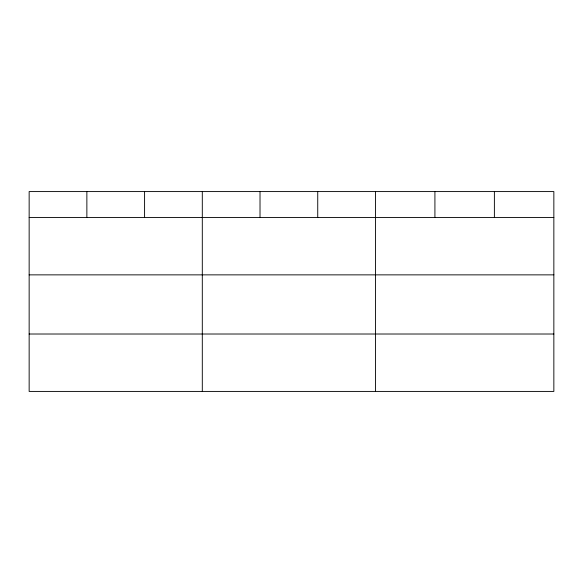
<?xml version="1.0" encoding="UTF-8"?>
<svg xmlns="http://www.w3.org/2000/svg" width="583" height="583" viewBox="0 0 583 583"><rect width="100%" height="100%" fill="white"/><g stroke="black" fill="none" stroke-linecap="round" stroke-linejoin="round"><path stroke-width="0.87" d="M553.85 274.863L553.85 191.581L29.15 191.581L29.15 391.419L553.85 391.419L553.85 274.863L29.15 274.863M29.15 217.459L553.85 217.459M29.15 334.015L553.85 334.015M494.384 191.581L494.384 217.459M434.918 191.581L434.918 217.459M375.452 191.581L375.452 391.419M317.735 191.581L317.735 217.459M260.018 191.581L260.018 217.459M202.301 191.581L202.301 391.419M144.584 191.581L144.584 217.459M86.867 191.581L86.867 217.459"/></g></svg>
